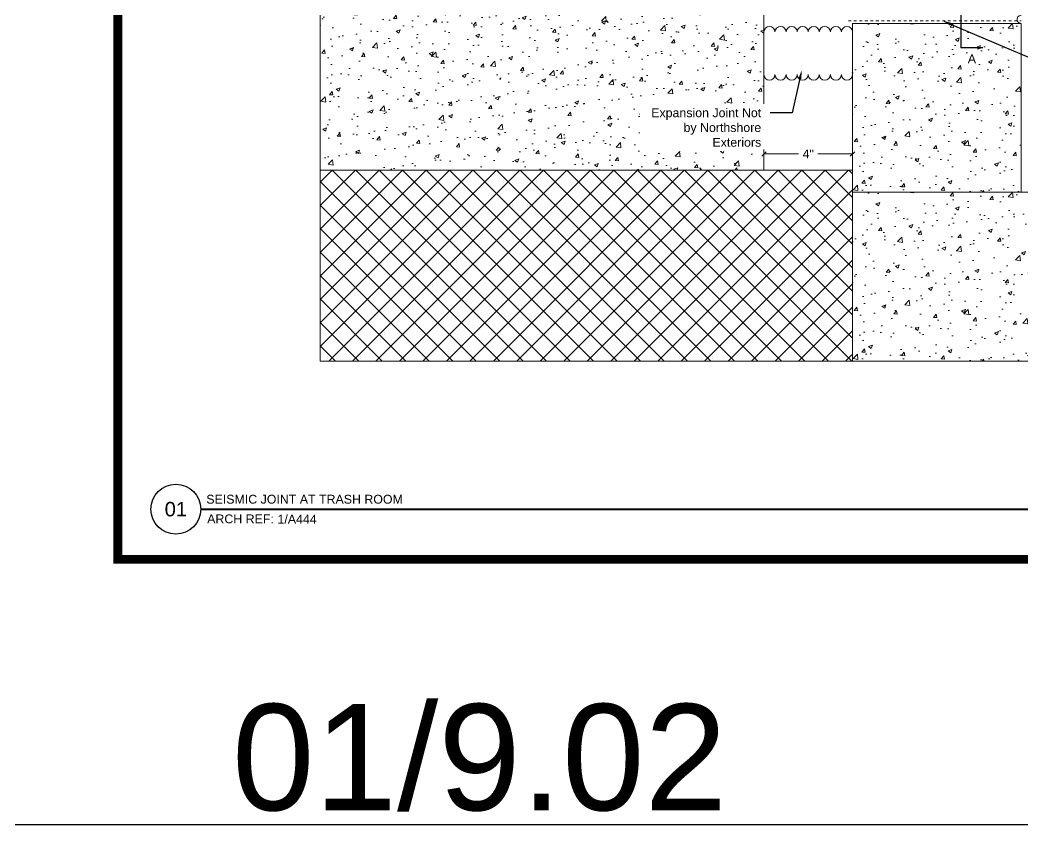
# Model space of a CAD drawing. Header units: inches. Extents: x -257 to 21868, y -296 to 108.
# Drawn here: x 571.19 to 616.5, y -11.75 to 24.61 of the extents above; entities that cross this region are included whole.
import ezdxf
from ezdxf import colors
from ezdxf.entities.mleader import LeaderData, LeaderLine
from ezdxf.enums import TextEntityAlignment as Align
from ezdxf.math import Vec2, Vec3

# ---------------------------------------------------------------- set-up
doc = ezdxf.new("R2010")
doc.units = ezdxf.units.IN
doc.header["$MEASUREMENT"] = 0
doc.layers.get('Defpoints').update_dxf_attribs({"color": 3})
doc.layers.add('NSE-Border', color=156, linetype='Continuous', plot=False)
for name, color, linetype, lineweight in [('NSE-By_Others', 8, 'Continuous', 0), ('NSE-Call-Outs', 171, 'Continuous', 13), ('NSE-Elev-Title', 51, 'Continuous', 40)]:
    doc.layers.add(name, color=color, linetype=linetype, lineweight=lineweight)
doc.layers.add('NSE-Detail Border', color=7, linetype='Continuous')
doc.styles.add('004 - NSSM - Standard', font='arial.ttf', dxfattribs={"height": 0.4})
doc.styles.add('008 - NSSM - Standard', font='arial.ttf', dxfattribs={"height": 0.8})
doc.styles.add('048 - NSSM - Standard', font='arial.ttf', dxfattribs={"height": 4.8})
doc.dimstyles.new('004 - NSSM - Standard', dxfattribs={"dimtxt": 0.4, "dimasz": 0.2, "dimexe": 0.2, "dimexo": 0.2, "dimgap": 0.2, "dimtad": 0, "dimdec": 4, "dimzin": 3, "dimdsep": 46, "dimlunit": 4, "dimtxsty": '004 - NSSM - Standard', "dimblk": 'OBLIQUE', "dimcen": 0.2, "dimclrd": 256, "dimclre": 256, "dimclrt": 256, "dimadec": 0, "dimazin": 0, "dimtfac": 0.7, "dimtdec": 4, "dimtmove": 1, "dimatfit": 2, "dimfxl": 1, "dimtfill": 1, "dimtfillclr": 11, "dimfrac": 1, "dimtolj": 1, "dimtzin": 0, "dimlwd": 0, "dimlwe": 0, "dimarcsym": 0})

# ---------------------------------------------------------------- blocks, each defined once
blk = doc.blocks.new('*U113')
at = {"ltscale": 0.0625}
blk.add_wipeout([(16.344, 1.036), (0, 1.036), (0, 0), (16.344, 0)], dxfattribs=at)
at = {"layer": 'Defpoints'}
blk.add_circle((0.656, 0.567), 0.281, dxfattribs=at)
at = {"layer": 'NSE-Border', "ltscale": 0.0625, "const_width": 0.1}
blk.add_lwpolyline([(0, 0), (16.344, 0), (16.344, 11.312), (0, 11.312)], close=True, dxfattribs=at)
at = {"layer": 'NSE-Elev-Title'}
blk.add_line((0.938, 0.567), (15.969, 0.567), dxfattribs=at)
at = {"layer": 'Defpoints', "style": '008 - NSSM - Standard'}
blk.add_attdef('DETAIL_NUMBER', text='', height=0.163, dxfattribs=at).set_placement((0.656, 0.567), align=Align.MIDDLE_CENTER)
at = {"layer": 'NSE-Elev-Title', "style": '004 - NSSM - Standard'}
blk.add_text('ARCH REF:', height=0.1, dxfattribs=at).set_placement((1.386, 0.457), align=Align.MIDDLE_CENTER)
for tag, p in [('DETAIL_DESCRIPTION', (1, 0.629)), ('ARCH_REF', (1.804, 0.404))]:
    blk.add_attdef(tag, p, '', height=0.1, dxfattribs=at)
blk = doc.blocks.new('Section')
for p, q in [((0, 1.358), (0, -1.358)), ((1, 1.358), (0, 1.358)), ((1, -1.358), (0, -1.358))]:
    blk.add_line(p, q)
for points in [[(1, 1.358), (0.75, 1.441), (0.75, 1.274)], [(1, -1.358), (0.75, -1.441), (0.75, -1.274)]]:
    blk.add_solid(points)
at = {"style": '004 - NSSM - Standard'}
for p in [(0.5, 1.858), (0.5, -1.858)]:
    blk.add_text('A', height=0.4, dxfattribs=at).set_placement(p, align=Align.MIDDLE_CENTER)
blk = doc.blocks.new('_Oblique')
at = {"color": 0, "linetype": 'ByBlock', "lineweight": -2}
blk.add_line((-0.5, -0.5), (0.5, 0.5), dxfattribs=at)
blk = doc.blocks.new('*D117')
at = {"layer": 'Defpoints', "color": 0, "transparency": 16777216}
for p in [(608.796, 18.565), (604.796, 17.833), (608.796, 17.833)]:
    blk.add_point(p, dxfattribs=at)
at = {"layer": 'NSE-By_Others', "lineweight": 0, "transparency": 16777216}
for p, q in [((604.796, 18.033), (604.796, 18.765)), ((608.796, 18.033), (608.796, 18.765)), ((604.796, 18.565), (606.358, 18.565)), ((608.796, 18.565), (607.234, 18.565))]:
    blk.add_line(p, q, dxfattribs=at)
at = {"layer": 'NSE-By_Others', "lineweight": 0, "transparency": 16777216, "xscale": 0.2, "yscale": 0.2, "zscale": 0.2, "rotation": 180}
blk.add_blockref('_Oblique', (604.796, 18.565), dxfattribs=at)
at = {"layer": 'NSE-By_Others', "lineweight": 0, "transparency": 16777216, "xscale": 0.2, "yscale": 0.2, "zscale": 0.2}
blk.add_blockref('_Oblique', (608.796, 18.565), dxfattribs=at)
at = {"layer": 'NSE-By_Others', "transparency": 16777216, "insert": (606.796, 18.565), "char_height": 0.4, "attachment_point": 5, "style": '004 - NSSM - Standard', "bg_fill": 3, "box_fill_scale": 1.25, "bg_fill_color": 256, "bg_fill_true_color": 13158600, "bg_fill_transparency": 0}
blk.add_mtext('\\A1;4"', dxfattribs=at)

msp = doc.modelspace()

# ---------------------------------------------------------------- block references
at = {"layer": 'NSE-Detail Border', "xscale": 4, "yscale": 4, "zscale": 4}
msp.add_blockref('*U113', (575.60623, 0.25), dxfattribs=at).add_auto_attribs({'DETAIL_DESCRIPTION': 'SEISMIC JOINT AT TRASH ROOM', 'ARCH_REF': '1/A444', 'DETAIL_NUMBER': '01'})

# ---------------------------------------------------------------- texts
at = {"layer": 'Defpoints', "insert": (591.94998, -6.28629), "char_height": 4.8, "attachment_point": 2, "style": '048 - NSSM - Standard'}
msp.add_mtext_dynamic_manual_height_columns('01/9.02', width=15.7513444, gutter_width=2, heights=[0], dxfattribs=at)

# ---------------------------------------------------------------- next in the draw order: hatches: boundary and pattern name
at = {"layer": 'NSE-By_Others'}
h = msp.add_hatch(dxfattribs=at)
h.set_pattern_fill('AR-CONC', color=256, scale=0.25)
h.set_pattern_definition([(50, (500.3726, 2.7597), (1.79315, -0.15688), [0.1875, -2.0625]), (355, (500.3726, 2.7597), (-0.346878, 1.88048), [0.15, -1.65]), (100.4514, (500.522, 2.7466), (1.446272, 1.7236), [0.15935, -1.752855]), (46.1842, (500.3726, 3.2597), (2.668103, -0.4138), [0.28125, -3.09375]), (96.6356, (500.595, 3.2252), (2.336655, 2.435297), [0.239026, -2.629284]), (351.1842, (500.3726, 3.2597), (2.336655, 2.4353), [0.225, -2.475]), (21, (500.6226, 3.1347), (1.492268, -1.006547), [0.1875, -2.0625]), (326, (500.6226, 3.1347), (0.608288, 1.812875), [0.15, -1.65]), (71.4514, (500.747, 3.0508), (2.100556, 0.806328), [0.15935, -1.752855]), (37.5, (500.3726, 2.7597), (0.0303996, 0.8322346), [0, -1.63, 0, -1.675, 0, -1.65625]), (7.5, (500.3726, 2.7597), (0.657674, 0.986029), [0, -0.955, 0, -1.5925, 0, -0.63125]), (327.5, (499.8151, 2.7597), (1.334556, -0.056387), [0, -0.625, 0, -1.95, 0, -2.5875]), (317.5, (499.5651, 2.7597), (1.457965, 0.250262), [0, -0.8125, 0, -1.295, 0, -1.8375])])
h.paths.add_polyline_path([(604.79634, 28.45956), (584.74875, 28.45956), (584.74875, 17.8329), (604.79634, 17.8329)])
h = msp.add_hatch(dxfattribs=at)
h.set_pattern_fill('ANSI37', color=256, scale=6)
h.set_pattern_definition([(45, (90.49244, -55.8814), (-0.5303301, 0.5303301), []), (135, (90.49244, -55.8814), (-0.5303301, -0.5303301), [])])
h.paths.add_polyline_path([(584.74875, 17.8329), (608.79634, 17.8329), (608.79634, 9.20623), (584.74875, 9.20623)])
h = msp.add_hatch(dxfattribs=at)
h.set_pattern_fill('AR-CONC', color=256, scale=0.25)
h.set_pattern_definition([(50, (524.4202, -8.867), (1.79315, -0.15688), [0.1875, -2.0625]), (355, (524.4202, -8.867), (-0.346878, 1.88048), [0.15, -1.65]), (100.4514, (524.5696, -8.88), (1.446272, 1.7236), [0.15935, -1.752855]), (46.1842, (524.4202, -8.367), (2.668103, -0.4138), [0.28125, -3.09375]), (96.6356, (524.6425, -8.4014), (2.336655, 2.435297), [0.239026, -2.629284]), (351.1842, (524.4202, -8.367), (2.336655, 2.4353), [0.225, -2.475]), (21, (524.6702, -8.492), (1.492268, -1.006547), [0.1875, -2.0625]), (326, (524.6702, -8.492), (0.608288, 1.812875), [0.15, -1.65]), (71.4514, (524.7945, -8.5758), (2.100556, 0.806328), [0.15935, -1.752855]), (37.5, (524.4202, -8.86696), (0.0303996, 0.8322346), [0, -1.63, 0, -1.675, 0, -1.65625]), (7.5, (524.4202, -8.867), (0.657674, 0.986029), [0, -0.955, 0, -1.5925, 0, -0.63125]), (327.5, (523.8627, -8.86696), (1.334556, -0.056387), [0, -0.625, 0, -1.95, 0, -2.5875]), (317.5, (523.6127, -8.867), (1.457965, 0.250262), [0, -0.8125, 0, -1.295, 0, -1.8375])])
h.paths.add_polyline_path([(628.84393, 16.8329), (608.79634, 16.8329), (608.79634, 9.20623), (628.84393, 9.20623)])

# ---------------------------------------------------------------- next in the draw order: linework, layer by layer
at = {"layer": 'Defpoints'}
msp.add_lwpolyline([(555.94998, 58), (1131.94998, 58), (1131.94998, -11.75), (555.94998, -11.75)], close=True, dxfattribs=at)
at = {"layer": 'NSE-By_Others'}
for points in [[(604.79634, 28.45956), (584.74875, 28.45956), (584.74875, 17.8329), (604.79634, 17.8329)], [(584.74875, 17.8329), (608.79634, 17.8329), (608.79634, 9.20623), (584.74875, 9.20623)], [(628.84393, 16.8329), (608.79634, 16.8329), (608.79634, 9.20623), (628.84393, 9.20623)]]:
    msp.add_lwpolyline(points, close=True, dxfattribs=at)
for points in [[(608.60967, 24.58623), (608.72967, 24.58623)], [(608.85634, 24.58623), (608.98301, 24.58623)], [(609.10967, 24.58623), (609.22967, 24.58623)], [(609.35634, 24.58623), (609.48301, 24.58623)], [(609.60967, 24.58623), (609.72967, 24.58623)], [(609.85634, 24.58623), (609.98301, 24.58623)], [(610.10967, 24.58623), (610.22967, 24.58623)], [(610.35634, 24.58623), (610.48301, 24.58623)], [(610.60967, 24.58623), (610.72967, 24.58623)], [(610.85634, 24.58623), (610.98301, 24.58623)], [(611.10967, 24.58623), (611.22967, 24.58623)], [(611.35634, 24.58623), (611.48301, 24.58623)], [(611.60967, 24.58623), (611.72967, 24.58623)], [(611.85634, 24.58623), (611.98301, 24.58623)], [(612.10967, 24.58623), (612.22967, 24.58623)], [(612.35634, 24.58623), (612.48301, 24.58623)], [(612.60967, 24.58623), (612.72967, 24.58623)], [(612.85634, 24.58623), (612.98301, 24.58623)], [(613.10967, 24.58623), (613.22967, 24.58623)], [(613.35634, 24.58623), (613.48301, 24.58623)], [(613.60967, 24.58623), (613.72967, 24.58623)], [(613.85634, 24.58623), (613.98301, 24.58623)], [(614.10967, 24.58623), (614.22967, 24.58623)], [(614.35634, 24.58623), (614.48301, 24.58623)], [(614.60967, 24.58623), (614.72967, 24.58623)], [(614.85634, 24.58623), (614.98301, 24.58623)], [(615.10967, 24.58623), (615.22967, 24.58623)], [(615.35634, 24.58623), (615.48301, 24.58623)], [(615.60967, 24.58623), (615.72967, 24.58623)], [(615.85634, 24.58623), (615.98301, 24.58623)], [(616.10967, 24.58623), (616.22967, 24.58623)], [(616.42301, 24.45956), (616.32967, 24.48623), (616.25634, 24.5529), (616.23634, 24.64623), (616.25634, 24.73956), (616.32967, 24.80623), (616.42301, 24.8329)], [(616.35634, 24.58623), (616.42301, 24.58623)]]:
    msp.add_lwpolyline(points, dxfattribs=at)
for centre, start, end in [((605.04634, 24.07917), 0, 180), ((605.54634, 24.07917), 0, 180), ((606.04634, 24.07917), 0, 180), ((606.54634, 24.07917), 0, 180), ((607.04634, 24.07917), 0, 180), ((607.54634, 24.07917), 0, 180), ((608.04634, 24.07917), 0, 180), ((608.54634, 24.07917), 0, 180), ((605.04634, 22.14873), 180, 0), ((605.54634, 22.14873), 180, 0), ((606.04634, 22.14873), 180, 0), ((606.54634, 22.14873), 180, 0), ((607.04634, 22.14873), 180, 0), ((607.54634, 22.14873), 180, 0), ((608.04634, 22.14873), 180, 0), ((608.54634, 22.14873), 180, 0)]:
    msp.add_arc(centre, 0.25, start, end, dxfattribs=at)

# ---------------------------------------------------------------- next in the draw order: leaders
at = {"layer": 'NSE-Call-Outs'}
ml = msp.add_multileader_mtext('Standard', dxfattribs=at)
ml.set_content('WAB-3 Underlayment Under Flashing Not By Northshore Exteriors, Typical', color=256, style='004 - NSSM - Standard')
ml.set_leader_properties(color=256)
ml.build(insert=Vec2(0, 0))
ml.multileader.update_dxf_attribs({"dogleg_length": 1, "arrow_head_size": 0.4})
ctx = ml.context
ctx.base_point, ctx.char_height, ctx.arrow_head_size, ctx.landing_gap_size, ctx.plane_origin = Vec3(619.09216, 22.36303), 0.4, 0.4, 0.4, Vec3(612.85634, 24.58623)
notes = []
notes.append((ctx, [(0, (1, 1, 0), (618.09216, 22.36303), (1, 0), 1, [(0, [(612.85634, 24.58623)], 0, [])])]))
ctx.mtext.insert, ctx.mtext.width, ctx.mtext.flow_direction = Vec3(619.49216, 22.62183), 8, 5
ctx.mtext.has_bg_fill, ctx.mtext.bg_color, ctx.mtext.bg_scale_factor, ctx.mtext.bg_transparency, ctx.mtext.use_window_bg_color = 1, -1027028792, 1.5, 0, 1
ml = msp.add_multileader_mtext('Standard', dxfattribs=at)
ml.set_content('Expansion Joint Not by Northshore Exteriors ', color=256, style='004 - NSSM - Standard')
ml.set_leader_properties(color=256)
ml.build(insert=Vec2(0, 0))
ml.multileader.update_dxf_attribs({"dogleg_length": 1, "arrow_head_size": 0.4})
ctx = ml.context
ctx.base_point, ctx.char_height, ctx.arrow_head_size, ctx.landing_gap_size, ctx.plane_origin = Vec3(599.35252, 20.42267), 0.4, 0.4, 0.4, Vec3(606.50666, 22.35939)
ctx.text_align_type = 2
notes.append((ctx, [(0, (1, 1, 0), (606.07421, 20.42267), (-1, 0), 1, [(0, [(606.50666, 22.35939)], 0, [])])]))
ctx.mtext.insert, ctx.mtext.width, ctx.mtext.alignment, ctx.mtext.flow_direction = Vec3(604.67421, 20.62594), 5.2705508, 3, 5
ctx.mtext.has_bg_fill, ctx.mtext.bg_color, ctx.mtext.bg_scale_factor, ctx.mtext.bg_transparency, ctx.mtext.use_window_bg_color = 1, -1027028792, 1.5, 0, 1
for ctx, leaders in notes:
    for number, flags, end, landing, length, lines in leaders:
        leader = LeaderData()
        leader.index, (leader.has_last_leader_line, leader.has_dogleg_vector, leader.attachment_direction) = number, flags
        leader.last_leader_point, leader.dogleg_vector, leader.dogleg_length = Vec3(end), Vec3(landing), length
        for number, points, colour, breaks in lines:
            line = LeaderLine()
            line.index, line.vertices, line.color, line.breaks = number, Vec3.list(points), colors.encode_raw_color(colour), breaks
            leader.lines.append(line)
        ctx.leaders.append(leader)

# ---------------------------------------------------------------- next in the draw order: hatches: boundary and pattern name
at = {"layer": 'NSE-By_Others'}
h = msp.add_hatch(dxfattribs=at)
h.set_pattern_fill('AR-CONC', color=256, scale=0.25)
h.set_pattern_definition([(50, (524.4202, -1.2403), (1.79315, -0.15688), [0.1875, -2.0625]), (355, (524.4202, -1.2403), (-0.34688, 1.88048), [0.15, -1.65]), (100.4514, (524.5696, -1.2534), (1.446272, 1.7236), [0.15935, -1.752855]), (46.1842, (524.4202, -0.7403), (2.668103, -0.4138), [0.28125, -3.09375]), (96.6356, (524.6425, -0.7748), (2.336655, 2.4353), [0.239026, -2.629284]), (351.184, (524.4202, -0.7403), (2.336655, 2.4353), [0.225, -2.475]), (21, (524.6702, -0.8653), (1.492268, -1.006547), [0.1875, -2.0625]), (326, (524.6702, -0.8653), (0.60829, 1.812875), [0.15, -1.65]), (71.4514, (524.7945, -0.9492), (2.100556, 0.806328), [0.15935, -1.752855]), (37.5, (524.4202, -1.2403), (0.0303996, 0.8322346), [0, -1.63, 0, -1.675, 0, -1.65625]), (7.5, (524.4202, -1.2403), (0.657674, 0.986029), [0, -0.955, 0, -1.5925, 0, -0.63125]), (327.5, (523.8627, -1.2403), (1.334556, -0.056387), [0, -0.625, 0, -1.95, 0, -2.5875]), (317.5, (523.6127, -1.2403), (1.457965, 0.250262), [0, -0.8125, 0, -1.295, 0, -1.8375])])
h.paths.add_polyline_path([(616.42301, 24.45956), (608.79634, 24.45956), (608.79634, 16.8329), (616.42301, 16.8329)])

# ---------------------------------------------------------------- next in the draw order: linework, layer by layer
msp.add_lwpolyline([(616.42301, 24.45956), (608.79634, 24.45956), (608.79634, 16.8329), (616.42301, 16.8329)], close=True, dxfattribs=at)

# ---------------------------------------------------------------- next in the draw order: block references
msp.add_blockref('Section', (613.69157, 24.72103))

# ---------------------------------------------------------------- next in the draw order: dimensions: what is measured, and where the dimension line sits
dim = msp.add_linear_dim(base=(608.79634, 18.56474), p1=(604.79634, 17.8329), p2=(608.79634, 17.8329), dimstyle='004 - NSSM - Standard', dxfattribs=at)
dim.commit()
dim.dimension.update_dxf_attribs({"geometry": '*D117', "text_midpoint": (606.79634, 18.56474)})

doc.saveas('drawing.dxf')
